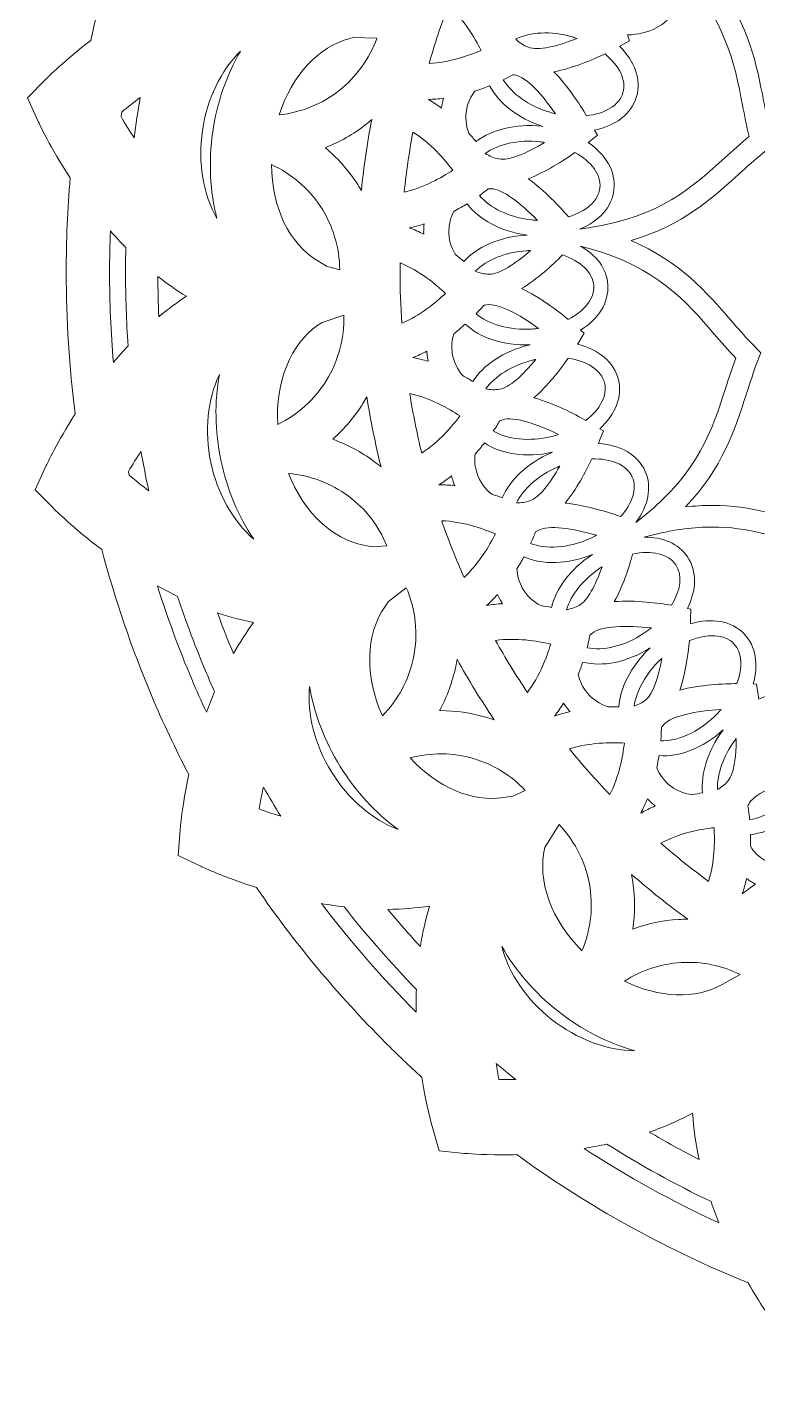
# Model space of a CAD drawing. Header units: millimetres. Extents: x 37 to 1687, y -819 to -120.
# Drawn here: x 1372.9 to 1474.4, y -434 to -243.1 of the extents above; entities that cross this region are included whole.
import ezdxf

# ---------------------------------------------------------------- set-up
doc = ezdxf.new("R2010")
doc.units = ezdxf.units.MM
doc.header["$MEASUREMENT"] = 0
doc.layers.add('Layer 6', color=7, linetype='Continuous')

msp = doc.modelspace()

# ---------------------------------------------------------------- linework, layer by layer
at = {"layer": 'Layer 6', "lineweight": 0}
for points, knots in [([(1685.17, -298.09), (1685, -297.73), (1683.5, -294.48), (1680.72, -290.25), (1681.09, -285.9), (1681.28, -281.49), (1681.28, -277.12), (1681.28, -270.53), (1680.85, -263.89), (1680.01, -257.4), (1682.54, -253.46), (1683.93, -250.46), (1684.09, -250.12), (1684.09, -250.12), (1685.58, -246.85), (1685.58, -246.85), (1685.58, -246.85), (1683.05, -244.28), (1683.05, -244.28), (1682.78, -244), (1680.28, -241.51), (1676.32, -238.54), (1674.5, -231.62), (1672.16, -224.76), (1669.37, -218.15), (1667.84, -214.53), (1666.11, -210.86), (1664.23, -207.25), (1665.15, -202.97), (1665.4, -199.91), (1665.43, -199.56), (1665.43, -199.56), (1665.7, -195.99), (1665.7, -195.99), (1665.7, -195.99), (1662.46, -194.44), (1662.46, -194.44), (1662.33, -194.38), (1659.34, -192.97), (1654.81, -191.54), (1649.55, -183.86), (1643.52, -176.62), (1636.9, -170), (1635.27, -168.36), (1633.55, -166.72), (1631.8, -165.13), (1631.19, -161.11), (1630.44, -158.47), (1630.4, -158.36), (1630.4, -158.36), (1629.43, -154.93), (1629.43, -154.93), (1629.43, -154.93), (1625.86, -154.58), (1625.86, -154.58), (1625.5, -154.54), (1623.55, -154.37), (1620.65, -154.37), (1619.99, -154.37), (1619.31, -154.38), (1618.62, -154.4), (1609.35, -147.67), (1599.3, -142), (1588.75, -137.53), (1588.03, -137.23), (1587.28, -136.92), (1586.45, -136.58), (1584.69, -133.5), (1583.29, -131.57), (1583.23, -131.48), (1583.23, -131.48), (1581.14, -128.61), (1581.14, -128.61), (1581.14, -128.61), (1577.69, -129.48), (1577.69, -129.48), (1577.59, -129.51), (1575.14, -130.13), (1571.59, -131.47), (1559.48, -127.99), (1546.89, -126.05), (1534.17, -125.69), (1531.64, -123.56), (1529.82, -122.32), (1529.62, -122.19), (1529.62, -122.19), (1526.67, -120.2), (1526.67, -120.2), (1526.67, -120.2), (1523.73, -122.19), (1523.73, -122.19), (1523.51, -122.34), (1521.51, -123.7), (1518.79, -126.02), (1506.14, -126.92), (1493.66, -129.4), (1481.71, -133.41), (1478.5, -132.22), (1476.28, -131.64), (1476.03, -131.58), (1476.03, -131.58), (1472.58, -130.71), (1472.58, -130.71), (1472.58, -130.71), (1470.49, -133.58), (1470.49, -133.58), (1470.32, -133.82), (1468.83, -135.9), (1466.98, -139.21), (1455.85, -144.28), (1445.34, -150.71), (1435.74, -158.33), (1435.13, -158.32), (1434.63, -158.31), (1434.15, -158.31), (1431.06, -158.31), (1429.01, -158.51), (1428.93, -158.52), (1428.93, -158.52), (1425.37, -158.87), (1425.37, -158.87), (1425.37, -158.87), (1424.39, -162.3), (1424.39, -162.3), (1424.36, -162.42), (1423.52, -165.4), (1422.89, -169.76), (1422.81, -169.84), (1422.73, -169.92), (1422.65, -170), (1414.48, -178.17), (1407.25, -187.25), (1401.17, -196.99), (1396.88, -198.38), (1394.11, -199.7), (1393.99, -199.75), (1393.99, -199.75), (1390.75, -201.3), (1390.75, -201.3), (1390.75, -201.3), (1391.02, -204.87), (1391.02, -204.87), (1391.03, -205.02), (1391.3, -208.47), (1392.37, -213.24), (1391.55, -215.01), (1390.83, -216.62), (1390.18, -218.15), (1386.53, -226.79), (1383.67, -235.8), (1381.7, -244.92), (1378, -247.74), (1375.68, -250.06), (1375.42, -250.32), (1375.42, -250.32), (1372.89, -252.88), (1372.89, -252.88), (1372.89, -252.88), (1374.39, -256.16), (1374.39, -256.16), (1374.55, -256.52), (1376.07, -259.79), (1378.83, -264.01), (1378.46, -268.35), (1378.28, -272.76), (1378.28, -277.12), (1378.28, -283.72), (1378.7, -290.36), (1379.54, -296.85), (1377.01, -300.79), (1375.62, -303.79), (1375.46, -304.13), (1375.46, -304.13), (1373.97, -307.4), (1373.97, -307.4), (1373.97, -307.4), (1376.5, -309.97), (1376.5, -309.97), (1376.77, -310.24), (1379.25, -312.73), (1383.23, -315.71), (1385.05, -322.63), (1387.39, -329.49), (1390.18, -336.1), (1391.71, -339.72), (1393.44, -343.39), (1395.32, -347), (1394.37, -351.43), (1394.13, -354.55), (1394.12, -354.69), (1394.12, -354.69), (1393.85, -358.26), (1393.85, -358.26), (1393.85, -358.26), (1397.09, -359.8), (1397.09, -359.8), (1397.22, -359.86), (1400.19, -361.27), (1404.74, -362.71), (1410, -370.39), (1416.03, -377.63), (1422.65, -384.25), (1424.28, -385.89), (1426, -387.52), (1427.75, -389.12), (1428.35, -393.02), (1429.07, -395.6), (1429.15, -395.89), (1429.15, -395.89), (1430.12, -399.32), (1430.12, -399.32), (1430.12, -399.32), (1433.68, -399.67), (1433.68, -399.67), (1433.89, -399.69), (1435.87, -399.88), (1438.9, -399.88), (1439.56, -399.88), (1440.24, -399.87), (1440.93, -399.85), (1450.2, -406.58), (1460.25, -412.25), (1470.8, -416.72), (1471.5, -417.01), (1472.26, -417.32), (1473.1, -417.67), (1474.81, -420.67), (1476.17, -422.55), (1476.32, -422.77), (1476.32, -422.77), (1478.41, -425.64), (1478.41, -425.64), (1478.41, -425.64), (1481.86, -424.77), (1481.86, -424.77), (1481.96, -424.74), (1484.42, -424.12), (1487.96, -422.78), (1500.07, -426.26), (1512.65, -428.2), (1525.38, -428.56), (1527.9, -430.68), (1529.73, -431.92), (1529.94, -432.06), (1529.94, -432.06), (1532.88, -434.05), (1532.88, -434.05), (1532.88, -434.05), (1535.82, -432.06), (1535.82, -432.06), (1536.04, -431.91), (1538.04, -430.56), (1540.76, -428.23), (1553.42, -427.33), (1565.89, -424.85), (1577.84, -420.84), (1581.13, -422.06), (1583.42, -422.65), (1583.52, -422.67), (1583.52, -422.67), (1586.97, -423.54), (1586.97, -423.54), (1586.97, -423.54), (1589.06, -420.67), (1589.06, -420.67), (1589.13, -420.58), (1590.68, -418.43), (1592.58, -415.04), (1603.71, -409.96), (1614.21, -403.53), (1623.81, -395.92), (1624.4, -395.93), (1624.91, -395.94), (1625.4, -395.94), (1628.49, -395.94), (1630.54, -395.74), (1630.62, -395.73), (1630.62, -395.73), (1634.18, -395.38), (1634.18, -395.38), (1634.18, -395.38), (1635.15, -391.95), (1635.15, -391.95), (1635.16, -391.92), (1636.01, -388.94), (1636.66, -384.49), (1636.74, -384.41), (1636.82, -384.33), (1636.9, -384.25), (1645.07, -376.08), (1652.3, -367), (1658.38, -357.25), (1662.52, -355.92), (1665.25, -354.64), (1665.56, -354.49), (1665.56, -354.49), (1668.8, -352.95), (1668.8, -352.95), (1668.8, -352.95), (1668.53, -349.38), (1668.53, -349.38), (1668.52, -349.23), (1668.25, -345.77), (1667.18, -341.01), (1668, -339.24), (1668.72, -337.63), (1669.37, -336.1), (1673.02, -327.46), (1675.88, -318.45), (1677.85, -309.33), (1681.56, -306.5), (1683.87, -304.19), (1684.13, -303.93), (1684.13, -303.93), (1686.66, -301.36), (1686.66, -301.36), (1686.66, -301.36), (1685.17, -298.09), (1685.17, -298.09)], [0, 0, 0, 0, 1, 1, 1, 2, 2, 2, 3, 3, 3, 4, 4, 4, 5, 5, 5, 6, 6, 6, 7, 7, 7, 8, 8, 8, 9, 9, 9, 10, 10, 10, 11, 11, 11, 12, 12, 12, 13, 13, 13, 14, 14, 14, 15, 15, 15, 16, 16, 16, 17, 17, 17, 18, 18, 18, 19, 19, 19, 20, 20, 20, 21, 21, 21, 22, 22, 22, 23, 23, 23, 24, 24, 24, 25, 25, 25, 26, 26, 26, 27, 27, 27, 28, 28, 28, 29, 29, 29, 30, 30, 30, 31, 31, 31, 32, 32, 32, 33, 33, 33, 34, 34, 34, 35, 35, 35, 36, 36, 36, 37, 37, 37, 38, 38, 38, 39, 39, 39, 40, 40, 40, 41, 41, 41, 42, 42, 42, 43, 43, 43, 44, 44, 44, 45, 45, 45, 46, 46, 46, 47, 47, 47, 48, 48, 48, 49, 49, 49, 50, 50, 50, 51, 51, 51, 52, 52, 52, 53, 53, 53, 54, 54, 54, 55, 55, 55, 56, 56, 56, 57, 57, 57, 58, 58, 58, 59, 59, 59, 60, 60, 60, 61, 61, 61, 62, 62, 62, 63, 63, 63, 64, 64, 64, 65, 65, 65, 66, 66, 66, 67, 67, 67, 68, 68, 68, 69, 69, 69, 70, 70, 70, 71, 71, 71, 72, 72, 72, 73, 73, 73, 74, 74, 74, 75, 75, 75, 76, 76, 76, 77, 77, 77, 78, 78, 78, 79, 79, 79, 80, 80, 80, 81, 81, 81, 82, 82, 82, 83, 83, 83, 84, 84, 84, 85, 85, 85, 86, 86, 86, 87, 87, 87, 88, 88, 88, 89, 89, 89, 90, 90, 90, 91, 91, 91, 92, 92, 92, 93, 93, 93, 94, 94, 94, 95, 95, 95, 96, 96, 96, 97, 97, 97, 98, 98, 98, 99, 99, 99, 100, 100, 100, 101, 101, 101, 102, 102, 102, 103, 103, 103, 104, 104, 104, 105, 105, 105, 106, 106, 106, 106]), ([(1586.74, -260.04), (1586.31, -261.38), (1585.87, -262.76), (1585.35, -264.12), (1585.35, -264.12), (1584.68, -265.89), (1584.68, -265.89), (1584.68, -265.89), (1586, -267.26), (1586, -267.26), (1587.01, -268.31), (1587.96, -269.41), (1588.88, -270.48), (1592.19, -274.3), (1595.85, -278.53), (1602.71, -281.52), (1595.54, -283.66), (1591.39, -287.42), (1587.65, -290.81), (1586.61, -291.76), (1585.53, -292.73), (1584.41, -293.65), (1584.41, -293.65), (1582.94, -294.85), (1582.94, -294.85), (1582.94, -294.85), (1583.4, -296.69), (1583.4, -296.69), (1583.75, -298.11), (1584.02, -299.54), (1584.29, -300.92), (1585.24, -305.88), (1586.29, -311.38), (1590.74, -317.4), (1588.26, -316.81), (1585.83, -316.52), (1583.39, -316.52), (1579.52, -316.52), (1576.23, -317.23), (1573.05, -317.92), (1571.68, -318.21), (1570.27, -318.52), (1568.83, -318.76), (1568.83, -318.76), (1566.96, -319.06), (1566.96, -319.06), (1566.96, -319.06), (1566.43, -320.88), (1566.43, -320.88), (1566.02, -322.28), (1565.54, -323.66), (1565.08, -324.99), (1563.43, -329.76), (1561.59, -335.05), (1562.44, -342.49), (1557, -337.35), (1551.66, -335.63), (1546.86, -334.09), (1545.52, -333.66), (1544.14, -333.22), (1542.78, -332.7), (1542.78, -332.7), (1541.01, -332.03), (1541.01, -332.03), (1541.01, -332.03), (1539.64, -333.35), (1539.64, -333.35), (1538.59, -334.36), (1537.49, -335.31), (1536.42, -336.23), (1532.6, -339.53), (1528.37, -343.2), (1525.38, -350.06), (1523.24, -342.89), (1519.48, -338.74), (1516.08, -335), (1515.14, -333.96), (1514.17, -332.88), (1513.25, -331.76), (1513.25, -331.76), (1512.05, -330.29), (1512.05, -330.29), (1512.05, -330.29), (1510.21, -330.75), (1510.21, -330.75), (1508.79, -331.09), (1507.36, -331.37), (1505.98, -331.63), (1501.02, -332.59), (1495.52, -333.64), (1489.5, -338.09), (1491.23, -330.81), (1490.05, -325.33), (1488.98, -320.4), (1488.68, -319.03), (1488.38, -317.61), (1488.14, -316.18), (1488.14, -316.18), (1487.84, -314.31), (1487.84, -314.31), (1487.84, -314.31), (1486.02, -313.78), (1486.02, -313.78), (1484.61, -313.37), (1483.24, -312.89), (1481.91, -312.43), (1478.04, -311.09), (1473.66, -309.57), (1468.09, -309.57), (1466.88, -309.57), (1465.66, -309.64), (1464.41, -309.78), (1469.55, -304.34), (1471.26, -299.01), (1472.81, -294.21), (1473.24, -292.87), (1473.68, -291.49), (1474.19, -290.13), (1474.19, -290.13), (1474.86, -288.36), (1474.86, -288.36), (1474.86, -288.36), (1473.55, -286.99), (1473.55, -286.99), (1472.54, -285.94), (1471.59, -284.83), (1470.67, -283.77), (1467.36, -279.95), (1463.7, -275.72), (1456.84, -272.73), (1464.01, -270.59), (1468.16, -266.82), (1471.9, -263.43), (1472.94, -262.49), (1474.01, -261.52), (1475.14, -260.6), (1475.14, -260.6), (1476.61, -259.4), (1476.61, -259.4), (1476.61, -259.4), (1476.15, -257.56), (1476.15, -257.56), (1475.8, -256.14), (1475.53, -254.71), (1475.26, -253.32), (1474.31, -248.37), (1473.26, -242.87), (1468.81, -236.85), (1471.29, -237.44), (1473.72, -237.73), (1476.16, -237.73), (1480.03, -237.73), (1483.32, -237.02), (1486.5, -236.33), (1487.87, -236.03), (1489.29, -235.73), (1490.72, -235.49), (1490.72, -235.49), (1492.59, -235.19), (1492.59, -235.19), (1492.59, -235.19), (1493.12, -233.37), (1493.12, -233.37), (1493.53, -231.96), (1494.01, -230.59), (1494.47, -229.26), (1496.12, -224.49), (1497.96, -219.2), (1497.11, -211.76), (1502.55, -216.9), (1507.89, -218.61), (1512.69, -220.16), (1514.03, -220.59), (1515.41, -221.03), (1516.77, -221.54), (1516.77, -221.54), (1518.54, -222.21), (1518.54, -222.21), (1518.54, -222.21), (1519.91, -220.9), (1519.91, -220.9), (1520.96, -219.89), (1522.06, -218.94), (1523.13, -218.02), (1526.95, -214.71), (1531.18, -211.05), (1534.17, -204.19), (1536.31, -211.36), (1540.07, -215.51), (1543.47, -219.25), (1544.41, -220.29), (1545.38, -221.36), (1546.3, -222.49), (1546.3, -222.49), (1547.5, -223.95), (1547.5, -223.95), (1547.5, -223.95), (1549.34, -223.5), (1549.34, -223.5), (1550.76, -223.15), (1552.19, -222.88), (1553.57, -222.61), (1558.53, -221.66), (1564.03, -220.6), (1570.05, -216.16), (1568.32, -223.44), (1569.5, -228.91), (1570.57, -233.85), (1570.87, -235.22), (1571.17, -236.64), (1571.41, -238.07), (1571.41, -238.07), (1571.71, -239.94), (1571.71, -239.94), (1571.71, -239.94), (1573.53, -240.47), (1573.53, -240.47), (1574.93, -240.88), (1576.31, -241.35), (1577.64, -241.82), (1581.51, -243.16), (1585.89, -244.68), (1591.46, -244.68), (1592.67, -244.68), (1593.89, -244.61), (1595.14, -244.47), (1590, -249.9), (1588.29, -255.24), (1586.74, -260.04)], [0, 0, 0, 0, 1, 1, 1, 2, 2, 2, 3, 3, 3, 4, 4, 4, 5, 5, 5, 6, 6, 6, 7, 7, 7, 8, 8, 8, 9, 9, 9, 10, 10, 10, 11, 11, 11, 12, 12, 12, 13, 13, 13, 14, 14, 14, 15, 15, 15, 16, 16, 16, 17, 17, 17, 18, 18, 18, 19, 19, 19, 20, 20, 20, 21, 21, 21, 22, 22, 22, 23, 23, 23, 24, 24, 24, 25, 25, 25, 26, 26, 26, 27, 27, 27, 28, 28, 28, 29, 29, 29, 30, 30, 30, 31, 31, 31, 32, 32, 32, 33, 33, 33, 34, 34, 34, 35, 35, 35, 36, 36, 36, 37, 37, 37, 38, 38, 38, 39, 39, 39, 40, 40, 40, 41, 41, 41, 42, 42, 42, 43, 43, 43, 44, 44, 44, 45, 45, 45, 46, 46, 46, 47, 47, 47, 48, 48, 48, 49, 49, 49, 50, 50, 50, 51, 51, 51, 52, 52, 52, 53, 53, 53, 54, 54, 54, 55, 55, 55, 56, 56, 56, 57, 57, 57, 58, 58, 58, 59, 59, 59, 60, 60, 60, 61, 61, 61, 62, 62, 62, 63, 63, 63, 64, 64, 64, 65, 65, 65, 66, 66, 66, 67, 67, 67, 68, 68, 68, 69, 69, 69, 70, 70, 70, 71, 71, 71, 72, 72, 72, 73, 73, 73, 74, 74, 74, 75, 75, 75, 76, 76, 76, 76]), ([(1449.7, -271.15), (1452.36, -270.04), (1454.18, -268.08), (1454.45, -265.63), (1454.72, -263.13), (1453.32, -260.77), (1450.87, -259.11), (1450.94, -259.06), (1450.98, -259.02), (1451.02, -258.99), (1451.02, -258.99), (1452.14, -258.08), (1452.14, -258.08), (1452.14, -258.08), (1451.76, -257.37), (1451.76, -257.37), (1454.67, -256.78), (1456.88, -255.14), (1457.59, -252.72), (1458.29, -250.33), (1457.33, -247.78), (1455.25, -245.73), (1455.28, -245.71), (1455.32, -245.69), (1455.35, -245.67), (1455.35, -245.67), (1456.62, -244.97), (1456.62, -244.97), (1456.62, -244.97), (1456.34, -244.13), (1456.34, -244.13), (1459.32, -244.06), (1461.8, -242.83), (1462.92, -240.56), (1463.92, -238.53), (1463.61, -236.16), (1462.29, -233.96), (1462.29, -233.96), (1463.2, -234.9), (1463.2, -234.9), (1470.01, -241.88), (1471.18, -247.98), (1472.32, -253.89), (1472.6, -255.34), (1472.88, -256.8), (1473.24, -258.27), (1472.07, -259.23), (1470.97, -260.22), (1469.88, -261.21), (1465.43, -265.25), (1460.82, -269.43), (1451.19, -270.92), (1451.19, -270.92), (1449.7, -271.15), (1449.7, -271.15)], [0, 0, 0, 0, 1, 1, 1, 2, 2, 2, 3, 3, 3, 4, 4, 4, 5, 5, 5, 6, 6, 6, 7, 7, 7, 8, 8, 8, 9, 9, 9, 10, 10, 10, 11, 11, 11, 12, 12, 12, 13, 13, 13, 14, 14, 14, 15, 15, 15, 16, 16, 16, 17, 17, 17, 18, 18, 18, 18]), ([(1428.74, -248.11), (1429.52, -245.39), (1430.41, -242.69), (1431.4, -240.04), (1433.58, -241.99), (1435.1, -244.54), (1435.96, -246.28), (1434.25, -247.02), (1431.56, -247.97), (1428.74, -248.11)], [0, 0, 0, 0, 1, 1, 1, 2, 2, 2, 3, 3, 3, 3]), ([(1442.55, -245.85), (1442.55, -245.85), (1442.55, -245.85), (1442.55, -245.85), (1441.89, -245.59), (1441.3, -245.22), (1440.78, -244.73), (1440.77, -244.73), (1440.77, -244.71), (1440.76, -244.71), (1442.74, -243.73), (1445.68, -243.55), (1448.63, -244.41), (1448.86, -244.48), (1449.09, -244.56), (1449.32, -244.64), (1446.54, -245.73), (1443.87, -246.37), (1442.55, -245.85)], [0, 0, 0, 0, 1, 1, 1, 2, 2, 2, 3, 3, 3, 4, 4, 4, 5, 5, 5, 6, 6, 6, 6]), ([(1417.73, -244.62), (1417.73, -244.62), (1418.2, -244.5), (1418.2, -244.5), (1418.2, -244.5), (1421.47, -244.6), (1421.47, -244.6), (1420.44, -247.45), (1418.61, -250), (1416.24, -251.87), (1413.84, -253.75), (1410.92, -254.93), (1407.9, -255.25), (1409.66, -249.77), (1413.36, -245.74), (1417.73, -244.62)], [0, 0, 0, 0, 1, 1, 1, 2, 2, 2, 3, 3, 3, 4, 4, 4, 5, 5, 5, 5]), ([(1397.22, -257.45), (1397.85, -253.07), (1399.78, -249.09), (1402.52, -246.39), (1400.57, -249.71), (1399.24, -253.55), (1398.65, -257.66), (1398.06, -261.78), (1398.26, -265.87), (1399.24, -269.68), (1397.33, -266.3), (1396.58, -261.9), (1397.22, -257.45)], [0, 0, 0, 0, 1, 1, 1, 2, 2, 2, 3, 3, 3, 4, 4, 4, 4]), ([(1446.09, -249.26), (1448.67, -248.77), (1451.36, -247.65), (1453.2, -246.77), (1455.17, -248.39), (1456.21, -250.41), (1455.7, -252.17), (1455.18, -253.94), (1453.2, -255.09), (1450.64, -255.38), (1449.68, -253.77), (1448.04, -251.25), (1446.09, -249.26)], [0, 0, 0, 0, 1, 1, 1, 2, 2, 2, 3, 3, 3, 4, 4, 4, 4]), ([(1440.78, -249.74), (1442.3, -250.04), (1444.42, -252.37), (1446.3, -255.09), (1446.05, -255.03), (1445.81, -254.97), (1445.56, -254.9), (1442.58, -254.03), (1440.18, -252.26), (1439.06, -250.36), (1439.72, -250.04), (1440.18, -249.79), (1440.38, -249.68), (1440.52, -249.69), (1440.65, -249.71), (1440.78, -249.74)], [0, 0, 0, 0, 1, 1, 1, 2, 2, 2, 3, 3, 3, 4, 4, 4, 5, 5, 5, 5]), ([(1444.57, -256.86), (1444.52, -256.86), (1444.47, -256.85), (1444.42, -256.84), (1440.74, -256.44), (1437.42, -257.3), (1435.25, -258.98), (1434.93, -258.57), (1434.6, -258.18), (1434.25, -257.79), (1433.84, -256.73), (1433.75, -255.57), (1433.97, -254.43), (1434.16, -253.53), (1434.54, -252.67), (1435.1, -251.94), (1435.84, -251.71), (1436.53, -251.45), (1437.15, -251.2), (1438.4, -253.62), (1441.07, -255.75), (1444.57, -256.86)], [0, 0, 0, 0, 1, 1, 1, 2, 2, 2, 3, 3, 3, 4, 4, 4, 5, 5, 5, 6, 6, 6, 7, 7, 7, 7]), ([(1385.99, -254.88), (1386.83, -254.18), (1387.69, -253.5), (1388.57, -252.84), (1388.25, -254.71), (1387.97, -256.58), (1387.73, -258.46), (1387.09, -257.49), (1386.48, -256.5), (1385.9, -255.5), (1385.93, -255.3), (1385.96, -255.09), (1385.99, -254.88)], [0, 0, 0, 0, 1, 1, 1, 2, 2, 2, 3, 3, 3, 4, 4, 4, 4]), ([(1430.74, -252.94), (1430.66, -253.2), (1430.6, -253.47), (1430.54, -253.74), (1430.5, -253.93), (1430.47, -254.12), (1430.45, -254.3), (1429.85, -253.87), (1429.25, -253.47), (1428.65, -253.11), (1429.33, -253.09), (1430.03, -253.03), (1430.74, -252.94)], [0, 0, 0, 0, 1, 1, 1, 2, 2, 2, 3, 3, 3, 4, 4, 4, 4]), ([(1414.29, -259.82), (1416.31, -259.03), (1418.21, -257.95), (1419.95, -256.58), (1420.22, -256.37), (1420.49, -256.14), (1420.76, -255.91), (1420.14, -259.16), (1419.65, -262.47), (1419.32, -265.78), (1419.1, -265.41), (1418.88, -265.04), (1418.64, -264.68), (1417.42, -262.84), (1415.96, -261.21), (1414.29, -259.82)], [0, 0, 0, 0, 1, 1, 1, 2, 2, 2, 3, 3, 3, 4, 4, 4, 5, 5, 5, 5]), ([(1432.02, -262.96), (1430.47, -263.98), (1428.01, -265.37), (1425.28, -266.01), (1425.57, -263.21), (1425.98, -260.4), (1426.49, -257.65), (1428.95, -259.19), (1430.87, -261.42), (1432.02, -262.96)], [0, 0, 0, 0, 1, 1, 1, 2, 2, 2, 3, 3, 3, 3]), ([(1438.44, -261.39), (1437.76, -261.25), (1437.12, -260.99), (1436.54, -260.62), (1438.31, -259.34), (1441.15, -258.67), (1444.18, -259), (1444.39, -259.02), (1444.59, -259.05), (1444.79, -259.08), (1442.28, -260.61), (1439.81, -261.67), (1438.44, -261.39)], [0, 0, 0, 0, 1, 1, 1, 2, 2, 2, 3, 3, 3, 4, 4, 4, 4]), ([(1442.52, -264.13), (1444.93, -263.21), (1447.37, -261.66), (1449.02, -260.49), (1451.29, -261.74), (1452.69, -263.57), (1452.49, -265.41), (1452.29, -267.23), (1450.56, -268.7), (1448.12, -269.43), (1446.91, -268.02), (1444.82, -265.78), (1442.52, -264.13)], [0, 0, 0, 0, 1, 1, 1, 2, 2, 2, 3, 3, 3, 4, 4, 4, 4]), ([(1413.63, -267.99), (1415.35, -270.59), (1416.29, -273.68), (1416.31, -276.8), (1416.31, -276.8), (1414.49, -276.29), (1414.49, -276.29), (1414.49, -276.29), (1413.26, -275.56), (1413.26, -275.56), (1409.27, -273.18), (1406.86, -268.11), (1406.84, -262.17), (1409.58, -263.43), (1411.97, -265.47), (1413.63, -267.99)], [0, 0, 0, 0, 1, 1, 1, 2, 2, 2, 3, 3, 3, 4, 4, 4, 5, 5, 5, 5]), ([(1436.97, -265.53), (1437.11, -265.52), (1437.24, -265.52), (1437.37, -265.53), (1438.94, -265.56), (1441.48, -267.53), (1443.82, -269.93), (1443.55, -269.91), (1443.27, -269.89), (1442.98, -269.86), (1439.86, -269.52), (1437.17, -268.17), (1435.75, -266.47), (1436.37, -266.02), (1436.8, -265.67), (1436.97, -265.53)], [0, 0, 0, 0, 1, 1, 1, 2, 2, 2, 3, 3, 3, 4, 4, 4, 5, 5, 5, 5]), ([(1434.02, -267.62), (1435.65, -269.81), (1438.68, -271.47), (1442.36, -271.97), (1442.3, -271.97), (1442.25, -271.97), (1442.19, -271.97), (1438.52, -272.21), (1435.41, -273.62), (1433.57, -275.63), (1433.18, -275.29), (1432.78, -274.96), (1432.37, -274.64), (1431.76, -273.65), (1431.46, -272.5), (1431.49, -271.33), (1431.51, -270.41), (1431.74, -269.5), (1432.16, -268.69), (1432.83, -268.33), (1433.46, -267.97), (1434.02, -267.62)], [0, 0, 0, 0, 1, 1, 1, 2, 2, 2, 3, 3, 3, 4, 4, 4, 5, 5, 5, 6, 6, 6, 7, 7, 7, 7]), ([(1427.99, -271.83), (1427.33, -271.5), (1426.66, -271.21), (1425.99, -270.97), (1426.67, -270.83), (1427.35, -270.64), (1428.04, -270.42), (1428.01, -270.7), (1427.99, -270.97), (1427.99, -271.25), (1427.98, -271.44), (1427.98, -271.64), (1427.99, -271.83)], [0, 0, 0, 0, 1, 1, 1, 2, 2, 2, 3, 3, 3, 4, 4, 4, 4]), ([(1384.84, -289.67), (1384.48, -285.51), (1384.31, -281.3), (1384.31, -277.12), (1384.31, -275.23), (1384.34, -273.3), (1384.42, -271.38), (1385.12, -272.19), (1385.84, -272.96), (1386.57, -273.7), (1386.54, -274.85), (1386.53, -276), (1386.53, -277.12), (1386.53, -280.53), (1386.65, -283.98), (1386.88, -287.37), (1386.19, -288.11), (1385.51, -288.88), (1384.84, -289.67)], [0, 0, 0, 0, 1, 1, 1, 2, 2, 2, 3, 3, 3, 4, 4, 4, 5, 5, 5, 6, 6, 6, 6]), ([(1435.15, -277), (1436.69, -275.46), (1439.33, -274.33), (1442.33, -274.14), (1442.51, -274.13), (1442.68, -274.12), (1442.85, -274.11), (1440.7, -275.99), (1438.52, -277.41), (1437.14, -277.41), (1437.12, -277.41), (1437.11, -277.41), (1437.09, -277.41), (1436.42, -277.39), (1435.77, -277.25), (1435.15, -277)], [0, 0, 0, 0, 1, 1, 1, 2, 2, 2, 3, 3, 3, 4, 4, 4, 5, 5, 5, 5]), ([(1441.59, -279.4), (1443.78, -278.09), (1445.87, -276.19), (1447.3, -274.74), (1449.78, -275.58), (1451.51, -277.15), (1451.63, -279.01), (1451.75, -280.82), (1450.32, -282.55), (1448.09, -283.7), (1446.66, -282.52), (1444.18, -280.64), (1441.59, -279.4)], [0, 0, 0, 0, 1, 1, 1, 2, 2, 2, 3, 3, 3, 4, 4, 4, 4]), ([(1457.5, -311.94), (1457.5, -311.94), (1457.48, -311.93), (1457.48, -311.93), (1459.2, -309.66), (1459.78, -307.07), (1458.79, -304.83), (1457.76, -302.49), (1455.3, -301.14), (1452.29, -300.96), (1452.37, -300.77), (1452.42, -300.63), (1452.45, -300.56), (1452.45, -300.56), (1452.97, -299.21), (1452.97, -299.21), (1452.97, -299.21), (1452.48, -298.9), (1452.48, -298.9), (1454.6, -296.95), (1455.65, -294.48), (1455.06, -292.08), (1454.46, -289.61), (1452.28, -287.86), (1449.37, -287.15), (1449.44, -287.04), (1449.5, -286.93), (1449.55, -286.86), (1449.55, -286.86), (1450.29, -285.62), (1450.29, -285.62), (1450.29, -285.62), (1449.81, -285.19), (1449.81, -285.19), (1452.28, -283.64), (1453.76, -281.36), (1453.6, -278.88), (1453.45, -276.63), (1451.99, -274.73), (1449.75, -273.49), (1449.75, -273.49), (1451.01, -273.84), (1451.01, -273.84), (1460.39, -276.48), (1464.46, -281.18), (1468.4, -285.73), (1469.36, -286.85), (1470.34, -287.97), (1471.39, -289.07), (1470.85, -290.48), (1470.4, -291.89), (1469.95, -293.29), (1468.11, -299.01), (1466.21, -304.94), (1458.61, -311.04), (1458.61, -311.04), (1457.5, -311.94), (1457.5, -311.94)], [0, 0, 0, 0, 1, 1, 1, 2, 2, 2, 3, 3, 3, 4, 4, 4, 5, 5, 5, 6, 6, 6, 7, 7, 7, 8, 8, 8, 9, 9, 9, 10, 10, 10, 11, 11, 11, 12, 12, 12, 13, 13, 13, 14, 14, 14, 15, 15, 15, 16, 16, 16, 17, 17, 17, 18, 18, 18, 19, 19, 19, 19]), ([(1431.03, -280.08), (1429.68, -281.35), (1427.51, -283.14), (1424.94, -284.24), (1424.78, -281.84), (1424.7, -279.45), (1424.7, -277.12), (1424.7, -276.71), (1424.7, -276.28), (1424.71, -275.83), (1427.38, -276.92), (1429.64, -278.77), (1431.03, -280.08)], [0, 0, 0, 0, 1, 1, 1, 2, 2, 2, 3, 3, 3, 4, 4, 4, 4]), ([(1395, -280.48), (1393.7, -281.33), (1392.42, -282.28), (1391.16, -283.33), (1391.08, -281.45), (1391.03, -279.57), (1391.03, -277.72), (1392.33, -278.75), (1393.66, -279.67), (1395, -280.48)], [0, 0, 0, 0, 1, 1, 1, 2, 2, 2, 3, 3, 3, 3]), ([(1436.36, -281.74), (1436.5, -281.71), (1436.63, -281.68), (1436.76, -281.66), (1438.33, -281.43), (1441.22, -282.96), (1443.97, -284.95), (1443.67, -284.99), (1443.36, -285.02), (1443.04, -285.04), (1439.88, -285.25), (1436.97, -284.37), (1435.28, -282.92), (1435.85, -282.34), (1436.22, -281.91), (1436.36, -281.74)], [0, 0, 0, 0, 1, 1, 1, 2, 2, 2, 3, 3, 3, 4, 4, 4, 5, 5, 5, 5]), ([(1414.44, -292.22), (1412.82, -294.84), (1410.45, -296.96), (1407.69, -298.3), (1407.35, -292.43), (1409.49, -287.09), (1413.27, -284.51), (1413.27, -284.51), (1413.85, -284.11), (1413.85, -284.11), (1413.85, -284.11), (1416.87, -283.12), (1416.87, -283.12), (1416.97, -286.31), (1416.13, -289.51), (1414.44, -292.22)], [0, 0, 0, 0, 1, 1, 1, 2, 2, 2, 3, 3, 3, 4, 4, 4, 5, 5, 5, 5]), ([(1432.17, -285.69), (1432.76, -285.23), (1433.3, -284.78), (1433.77, -284.35), (1435.76, -286.25), (1439.05, -287.38), (1442.78, -287.23), (1442.73, -287.24), (1442.68, -287.25), (1442.63, -287.26), (1439.08, -288.13), (1436.27, -290.04), (1434.8, -292.32), (1434.36, -292.05), (1433.91, -291.79), (1433.46, -291.55), (1432.66, -290.67), (1432.15, -289.58), (1431.97, -288.4), (1431.83, -287.49), (1431.9, -286.56), (1432.17, -285.69)], [0, 0, 0, 0, 1, 1, 1, 2, 2, 2, 3, 3, 3, 4, 4, 4, 5, 5, 5, 6, 6, 6, 7, 7, 7, 7]), ([(1428.62, -289.52), (1427.9, -289.31), (1427.19, -289.14), (1426.48, -289.01), (1427.13, -288.75), (1427.78, -288.45), (1428.42, -288.11), (1428.44, -288.39), (1428.47, -288.66), (1428.51, -288.93), (1428.54, -289.13), (1428.58, -289.33), (1428.62, -289.52)], [0, 0, 0, 0, 1, 1, 1, 2, 2, 2, 3, 3, 3, 4, 4, 4, 4]), ([(1443.14, -289.37), (1443.28, -289.33), (1443.42, -289.3), (1443.56, -289.27), (1441.77, -291.47), (1439.89, -293.21), (1438.54, -293.41), (1437.9, -293.51), (1437.26, -293.49), (1436.62, -293.36), (1437.88, -291.61), (1440.26, -290.07), (1443.14, -289.37)], [0, 0, 0, 0, 1, 1, 1, 2, 2, 2, 3, 3, 3, 4, 4, 4, 4]), ([(1450.53, -297.74), (1448.93, -296.83), (1446.12, -295.38), (1443.32, -294.6), (1445.22, -292.95), (1446.93, -290.76), (1448.09, -289.09), (1450.7, -289.47), (1452.7, -290.73), (1453.15, -292.55), (1453.57, -294.29), (1452.5, -296.22), (1450.53, -297.74)], [0, 0, 0, 0, 1, 1, 1, 2, 2, 2, 3, 3, 3, 4, 4, 4, 4]), ([(1398.38, -303.58), (1397.47, -299.21), (1397.93, -294.83), (1399.58, -291.36), (1398.88, -295.15), (1398.95, -299.2), (1399.8, -303.28), (1400.65, -307.34), (1402.2, -311.08), (1404.35, -314.27), (1401.46, -311.74), (1399.28, -307.89), (1398.38, -303.58)], [0, 0, 0, 0, 1, 1, 1, 2, 2, 2, 3, 3, 3, 4, 4, 4, 4]), ([(1426.05, -294.02), (1428.87, -294.63), (1431.42, -296.06), (1433.02, -297.11), (1431.92, -298.61), (1430.08, -300.75), (1427.72, -302.29), (1427.05, -299.56), (1426.49, -296.79), (1426.05, -294.02)], [0, 0, 0, 0, 1, 1, 1, 2, 2, 2, 3, 3, 3, 3]), ([(1419.54, -295.38), (1419.73, -295.08), (1419.91, -294.77), (1420.09, -294.46), (1420.6, -297.74), (1421.26, -301), (1422.06, -304.21), (1421.74, -303.94), (1421.42, -303.69), (1421.08, -303.44), (1419.31, -302.13), (1417.38, -301.1), (1415.34, -300.37), (1416.97, -298.93), (1418.38, -297.26), (1419.54, -295.38)], [0, 0, 0, 0, 1, 1, 1, 2, 2, 2, 3, 3, 3, 4, 4, 4, 5, 5, 5, 5]), ([(1438.57, -297.81), (1438.7, -297.76), (1438.83, -297.71), (1438.96, -297.66), (1440.48, -297.15), (1443.65, -298.19), (1446.74, -299.7), (1446.41, -299.8), (1446.08, -299.9), (1445.74, -299.98), (1442.63, -300.74), (1439.59, -300.37), (1437.67, -299.21), (1438.15, -298.51), (1438.46, -298), (1438.57, -297.81)], [0, 0, 0, 0, 1, 1, 1, 2, 2, 2, 3, 3, 3, 4, 4, 4, 5, 5, 5, 5]), ([(1437.46, -308), (1436.5, -307.27), (1435.8, -306.28), (1435.41, -305.13), (1435.12, -304.26), (1435.02, -303.32), (1435.14, -302.42), (1435.62, -301.89), (1436.05, -301.37), (1436.44, -300.88), (1438.73, -302.43), (1442.18, -302.98), (1445.85, -302.18), (1445.81, -302.2), (1445.76, -302.22), (1445.71, -302.24), (1442.39, -303.7), (1439.97, -306.04), (1438.9, -308.52), (1438.43, -308.34), (1437.94, -308.16), (1437.46, -308)], [0, 0, 0, 0, 1, 1, 1, 2, 2, 2, 3, 3, 3, 4, 4, 4, 5, 5, 5, 6, 6, 6, 7, 7, 7, 7]), ([(1387.04, -305.38), (1387, -305.2), (1386.97, -305.03), (1386.93, -304.85), (1387.49, -303.89), (1388.07, -302.95), (1388.67, -302.02), (1389, -303.86), (1389.36, -305.7), (1389.75, -307.52), (1388.82, -306.83), (1387.92, -306.11), (1387.04, -305.38)], [0, 0, 0, 0, 1, 1, 1, 2, 2, 2, 3, 3, 3, 4, 4, 4, 4]), ([(1455.37, -311.12), (1453.64, -310.51), (1450.59, -309.55), (1447.66, -309.26), (1449.22, -307.35), (1450.5, -304.92), (1451.36, -303.1), (1454.02, -303.01), (1456.23, -303.89), (1456.99, -305.62), (1457.7, -307.24), (1457, -309.31), (1455.37, -311.12)], [0, 0, 0, 0, 1, 1, 1, 2, 2, 2, 3, 3, 3, 4, 4, 4, 4]), ([(1417.51, -308.26), (1419.92, -310.05), (1421.76, -312.42), (1422.87, -315.17), (1422.87, -315.17), (1420.82, -315.33), (1420.82, -315.33), (1420.82, -315.33), (1419.65, -315.1), (1419.65, -315.1), (1415.23, -314.26), (1411.29, -310.47), (1409.19, -305.13), (1412.18, -305.38), (1415.1, -306.48), (1417.51, -308.26)], [0, 0, 0, 0, 1, 1, 1, 2, 2, 2, 3, 3, 3, 4, 4, 4, 5, 5, 5, 5]), ([(1431.87, -305.46), (1431.93, -305.73), (1432.01, -305.99), (1432.09, -306.25), (1432.16, -306.45), (1432.23, -306.64), (1432.31, -306.83), (1431.56, -306.74), (1430.82, -306.7), (1430.1, -306.7), (1430.7, -306.33), (1431.29, -305.91), (1431.87, -305.46)], [0, 0, 0, 0, 1, 1, 1, 2, 2, 2, 3, 3, 3, 4, 4, 4, 4]), ([(1446.58, -304.23), (1446.7, -304.18), (1446.81, -304.13), (1446.92, -304.09), (1445.55, -306.51), (1444.02, -308.5), (1442.76, -308.92), (1442.76, -308.92), (1442.76, -308.92), (1442.76, -308.92), (1442.15, -309.13), (1441.53, -309.22), (1440.89, -309.2), (1441.85, -307.29), (1443.91, -305.4), (1446.58, -304.23)], [0, 0, 0, 0, 1, 1, 1, 2, 2, 2, 3, 3, 3, 4, 4, 4, 5, 5, 5, 5]), ([(1437.95, -313.54), (1437.11, -315.21), (1435.66, -317.65), (1433.6, -319.58), (1432.46, -316.99), (1431.42, -314.35), (1430.49, -311.7), (1433.4, -311.8), (1436.18, -312.77), (1437.95, -313.54)], [0, 0, 0, 0, 1, 1, 1, 2, 2, 2, 3, 3, 3, 3]), ([(1452.02, -313.72), (1451.68, -313.9), (1451.34, -314.07), (1450.98, -314.23), (1448.04, -315.52), (1444.96, -315.68), (1442.86, -314.85), (1443.23, -314.05), (1443.45, -313.47), (1443.53, -313.26), (1443.66, -313.18), (1443.78, -313.1), (1443.9, -313.04), (1445.32, -312.26), (1448.68, -312.76), (1452.02, -313.72)], [0, 0, 0, 0, 1, 1, 1, 2, 2, 2, 3, 3, 3, 4, 4, 4, 5, 5, 5, 5]), ([(1464.66, -323.88), (1465.93, -321.37), (1466.03, -318.75), (1464.68, -316.73), (1463.43, -314.86), (1461.22, -313.94), (1458.66, -313.98), (1458.66, -313.98), (1459.92, -313.66), (1459.92, -313.66), (1462.98, -312.88), (1465.67, -312.57), (1468.09, -312.57), (1473.15, -312.57), (1477.08, -313.93), (1480.93, -315.27), (1482.32, -315.75), (1483.72, -316.24), (1485.18, -316.66), (1485.43, -318.15), (1485.74, -319.6), (1486.05, -321.03), (1487.32, -326.91), (1488.63, -332.99), (1485.1, -342.08), (1485.1, -342.08), (1484.69, -343.15), (1484.69, -343.15), (1484.69, -343.15), (1484.6, -343.16), (1484.6, -343.16), (1484.87, -340.44), (1484.07, -338.01), (1482.16, -336.61), (1480.09, -335.09), (1477.28, -335.16), (1474.58, -336.52), (1474.54, -336.22), (1474.5, -335.99), (1474.48, -335.84), (1474.48, -335.84), (1474.25, -334.41), (1474.25, -334.41), (1474.25, -334.41), (1473.8, -334.39), (1473.8, -334.39), (1474.57, -331.73), (1474.21, -329.17), (1472.55, -327.44), (1470.78, -325.58), (1467.99, -325.16), (1465.09, -326.03), (1465.1, -325.77), (1465.11, -325.57), (1465.11, -325.43), (1465.11, -325.43), (1465.13, -323.98), (1465.13, -323.98), (1465.13, -323.98), (1464.66, -323.88), (1464.66, -323.88)], [0, 0, 0, 0, 1, 1, 1, 2, 2, 2, 3, 3, 3, 4, 4, 4, 5, 5, 5, 6, 6, 6, 7, 7, 7, 8, 8, 8, 9, 9, 9, 10, 10, 10, 11, 11, 11, 12, 12, 12, 13, 13, 13, 14, 14, 14, 15, 15, 15, 16, 16, 16, 17, 17, 17, 18, 18, 18, 19, 19, 19, 20, 20, 20, 20]), ([(1441.94, -316.71), (1444.46, -317.86), (1447.98, -317.81), (1451.48, -316.37), (1451.44, -316.4), (1451.39, -316.43), (1451.35, -316.46), (1448.36, -318.45), (1446.39, -321.15), (1445.75, -323.76), (1445.26, -323.66), (1444.76, -323.57), (1444.26, -323.5), (1443.17, -322.94), (1442.29, -322.08), (1441.7, -321.01), (1441.26, -320.2), (1441.01, -319.29), (1440.96, -318.37), (1441.33, -317.79), (1441.65, -317.23), (1441.94, -316.71)], [0, 0, 0, 0, 1, 1, 1, 2, 2, 2, 3, 3, 3, 4, 4, 4, 5, 5, 5, 6, 6, 6, 7, 7, 7, 7]), ([(1454.49, -322.95), (1455.68, -320.82), (1456.51, -318.27), (1457.04, -316.33), (1459.65, -315.77), (1461.99, -316.25), (1463.04, -317.83), (1464.02, -319.28), (1463.71, -321.4), (1462.45, -323.45), (1460.65, -323.14), (1457.45, -322.72), (1454.49, -322.95)], [0, 0, 0, 0, 1, 1, 1, 2, 2, 2, 3, 3, 3, 4, 4, 4, 4]), ([(1447.84, -324.06), (1448.47, -322.04), (1450.16, -319.86), (1452.55, -318.26), (1452.64, -318.2), (1452.73, -318.15), (1452.81, -318.1), (1451.9, -320.67), (1450.75, -322.84), (1449.6, -323.47), (1449.05, -323.77), (1448.46, -323.96), (1447.84, -324.06)], [0, 0, 0, 0, 1, 1, 1, 2, 2, 2, 3, 3, 3, 4, 4, 4, 4]), ([(1397.78, -338.34), (1397.06, -336.79), (1396.37, -335.25), (1395.74, -333.75), (1393.94, -329.51), (1392.34, -325.15), (1390.96, -320.75), (1391.89, -321.27), (1392.83, -321.75), (1393.76, -322.21), (1394.96, -325.82), (1396.31, -329.41), (1397.78, -332.88), (1398.12, -333.68), (1398.49, -334.53), (1398.91, -335.47), (1398.51, -336.41), (1398.13, -337.37), (1397.78, -338.34)], [0, 0, 0, 0, 1, 1, 1, 2, 2, 2, 3, 3, 3, 4, 4, 4, 5, 5, 5, 6, 6, 6, 6]), ([(1425.57, -321.01), (1426.89, -324.07), (1427.25, -327.49), (1426.56, -330.76), (1425.93, -333.79), (1424.41, -336.62), (1422.25, -338.82), (1419.77, -333.32), (1419.89, -327.44), (1422.62, -323.62), (1422.62, -323.62), (1423.1, -322.95), (1423.1, -322.95), (1423.1, -322.95), (1425.57, -321.01), (1425.57, -321.01)], [0, 0, 0, 0, 1, 1, 1, 2, 2, 2, 3, 3, 3, 4, 4, 4, 5, 5, 5, 5]), ([(1436.74, -323.48), (1437.26, -323.01), (1437.77, -322.5), (1438.27, -321.95), (1438.38, -322.2), (1438.5, -322.45), (1438.63, -322.69), (1438.73, -322.87), (1438.84, -323.05), (1438.95, -323.23), (1438.19, -323.28), (1437.45, -323.36), (1436.74, -323.48)], [0, 0, 0, 0, 1, 1, 1, 2, 2, 2, 3, 3, 3, 4, 4, 4, 4]), ([(1401.53, -330.17), (1400.75, -328.3), (1400.01, -326.4), (1399.32, -324.51), (1401.02, -325.08), (1402.69, -325.53), (1404.33, -325.86), (1403.34, -327.19), (1402.41, -328.63), (1401.53, -330.17)], [0, 0, 0, 0, 1, 1, 1, 2, 2, 2, 3, 3, 3, 3]), ([(1451.1, -327.62), (1451.22, -327.51), (1451.33, -327.41), (1451.44, -327.32), (1452.72, -326.3), (1456.16, -326.21), (1459.65, -326.6), (1459.32, -326.86), (1458.98, -327.11), (1458.62, -327.35), (1455.93, -329.14), (1452.91, -329.82), (1450.71, -329.36), (1450.94, -328.47), (1451.06, -327.84), (1451.1, -327.62)], [0, 0, 0, 0, 1, 1, 1, 2, 2, 2, 3, 3, 3, 4, 4, 4, 5, 5, 5, 5]), ([(1445.65, -328.86), (1445.12, -330.65), (1444.11, -333.31), (1442.41, -335.56), (1440.83, -333.21), (1439.34, -330.79), (1437.97, -328.34), (1440.85, -327.94), (1443.77, -328.41), (1445.65, -328.86)], [0, 0, 0, 0, 1, 1, 1, 2, 2, 2, 3, 3, 3, 3]), ([(1471.55, -334.35), (1469.73, -334.36), (1466.48, -334.5), (1463.59, -335.24), (1464.38, -332.98), (1464.76, -330.36), (1464.94, -328.37), (1467.42, -327.36), (1469.81, -327.43), (1471.13, -328.8), (1472.32, -330.05), (1472.39, -332.15), (1471.55, -334.35)], [0, 0, 0, 0, 1, 1, 1, 2, 2, 2, 3, 3, 3, 4, 4, 4, 4]), ([(1455.13, -337.58), (1454.87, -337.57), (1454.6, -337.56), (1454.34, -337.56), (1454.11, -337.56), (1453.88, -337.56), (1453.65, -337.57), (1452.46, -337.21), (1451.43, -336.52), (1450.66, -335.55), (1450.08, -334.83), (1449.67, -333.97), (1449.47, -333.07), (1449.72, -332.47), (1449.93, -331.89), (1450.11, -331.35), (1452.8, -332.06), (1456.27, -331.41), (1459.48, -329.37), (1459.45, -329.41), (1459.41, -329.44), (1459.37, -329.48), (1456.8, -331.94), (1455.33, -334.91), (1455.13, -337.58)], [0, 0, 0, 0, 1, 1, 1, 2, 2, 2, 3, 3, 3, 4, 4, 4, 5, 5, 5, 6, 6, 6, 7, 7, 7, 8, 8, 8, 8]), ([(1437.77, -339.4), (1437.4, -339.27), (1437.02, -339.14), (1436.64, -339.03), (1434.57, -338.41), (1432.44, -338.1), (1430.31, -338.1), (1430.27, -338.1), (1430.23, -338.1), (1430.19, -338.1), (1431.23, -336.2), (1431.98, -334.15), (1432.44, -331.99), (1432.51, -331.65), (1432.57, -331.31), (1432.62, -330.97), (1434.22, -333.84), (1435.95, -336.65), (1437.8, -339.37), (1437.8, -339.37), (1437.76, -339.39), (1437.76, -339.39), (1437.76, -339.39), (1437.77, -339.4), (1437.77, -339.4)], [0, 0, 0, 0, 1, 1, 1, 2, 2, 2, 3, 3, 3, 4, 4, 4, 5, 5, 5, 6, 6, 6, 7, 7, 7, 8, 8, 8, 8]), ([(1458.86, -336.6), (1458.38, -336.99), (1457.84, -337.28), (1457.25, -337.49), (1457.55, -335.41), (1458.82, -333.01), (1460.87, -331.04), (1460.94, -330.98), (1461.01, -330.92), (1461.08, -330.86), (1460.62, -333.51), (1459.88, -335.79), (1458.86, -336.6)], [0, 0, 0, 0, 1, 1, 1, 2, 2, 2, 3, 3, 3, 4, 4, 4, 4]), ([(1412.11, -334.74), (1412.75, -338.54), (1414.2, -342.33), (1416.39, -345.87), (1418.58, -349.4), (1421.33, -352.39), (1424.45, -354.65), (1420.83, -353.27), (1417.51, -350.42), (1415.16, -346.63), (1412.82, -342.85), (1411.75, -338.57), (1412.11, -334.74)], [0, 0, 0, 0, 1, 1, 1, 2, 2, 2, 3, 3, 3, 4, 4, 4, 4]), ([(1447.44, -337.07), (1447.59, -337.3), (1447.75, -337.52), (1447.93, -337.74), (1448.06, -337.91), (1448.2, -338.07), (1448.34, -338.23), (1447.59, -338.4), (1446.87, -338.62), (1446.18, -338.86), (1446.62, -338.3), (1447.04, -337.7), (1447.44, -337.07)], [0, 0, 0, 0, 1, 1, 1, 2, 2, 2, 3, 3, 3, 4, 4, 4, 4]), ([(1468.42, -338.94), (1466.08, -341.18), (1463.21, -342.38), (1460.95, -342.3), (1461.03, -341.35), (1461.04, -340.69), (1461.05, -340.45), (1461.15, -340.31), (1461.24, -340.19), (1461.34, -340.08), (1462.43, -338.84), (1465.85, -338.16), (1469.37, -337.93), (1469.07, -338.28), (1468.76, -338.62), (1468.42, -338.94)], [0, 0, 0, 0, 1, 1, 1, 2, 2, 2, 3, 3, 3, 4, 4, 4, 5, 5, 5, 5]), ([(1469.53, -340.91), (1467.44, -343.75), (1466.51, -346.9), (1466.76, -349.54), (1466.28, -349.61), (1465.8, -349.7), (1465.33, -349.79), (1464.09, -349.65), (1462.94, -349.14), (1462, -348.32), (1461.3, -347.7), (1460.75, -346.92), (1460.4, -346.06), (1460.52, -345.46), (1460.62, -344.89), (1460.71, -344.36), (1463.49, -344.6), (1466.81, -343.35), (1469.63, -340.78), (1469.59, -340.83), (1469.56, -340.86), (1469.53, -340.91)], [0, 0, 0, 0, 1, 1, 1, 2, 2, 2, 3, 3, 3, 4, 4, 4, 5, 5, 5, 6, 6, 6, 7, 7, 7, 7]), ([(1448.25, -343.43), (1451.02, -342.54), (1453.97, -342.5), (1455.89, -342.61), (1455.68, -344.47), (1455.15, -347.26), (1453.87, -349.78), (1451.91, -347.74), (1450.03, -345.61), (1448.25, -343.43)], [0, 0, 0, 0, 1, 1, 1, 2, 2, 2, 3, 3, 3, 3]), ([(1471.28, -342.19), (1471.34, -342.11), (1471.39, -342.04), (1471.45, -341.97), (1471.45, -344.63), (1471.11, -346.96), (1470.26, -347.93), (1469.85, -348.39), (1469.38, -348.78), (1468.83, -349.08), (1468.79, -347), (1469.62, -344.45), (1471.28, -342.19)], [0, 0, 0, 0, 1, 1, 1, 2, 2, 2, 3, 3, 3, 4, 4, 4, 4]), ([(1426.1, -344.67), (1428.98, -343.9), (1432.07, -343.93), (1434.93, -344.78), (1437.7, -345.6), (1440.16, -347.12), (1442.12, -349.2), (1442.12, -349.2), (1440.37, -349.98), (1440.37, -349.98), (1440.37, -349.98), (1439.09, -350.19), (1439.09, -350.19), (1434.76, -350.89), (1429.87, -348.78), (1426.1, -344.67)], [0, 0, 0, 0, 1, 1, 1, 2, 2, 2, 3, 3, 3, 4, 4, 4, 5, 5, 5, 5]), ([(1473.31, -350.92), (1474.17, -349.51), (1477.45, -348.23), (1480.91, -347.4), (1480.66, -347.83), (1480.39, -348.25), (1480.09, -348.66), (1478.17, -351.27), (1475.55, -352.96), (1473.31, -353.26), (1473.22, -352.29), (1473.12, -351.62), (1473.07, -351.37), (1473.15, -351.2), (1473.23, -351.06), (1473.31, -350.92)], [0, 0, 0, 0, 1, 1, 1, 2, 2, 2, 3, 3, 3, 4, 4, 4, 5, 5, 5, 5]), ([(1405.09, -351.78), (1405.23, -350.96), (1405.43, -349.93), (1405.69, -348.75), (1406.49, -350.13), (1407.3, -351.49), (1408.11, -352.8), (1406.92, -352.43), (1405.89, -352.07), (1405.09, -351.78)], [0, 0, 0, 0, 1, 1, 1, 2, 2, 2, 3, 3, 3, 3]), ([(1460.19, -351.36), (1459.48, -351.67), (1458.8, -352), (1458.16, -352.37), (1458.49, -351.74), (1458.81, -351.07), (1459.09, -350.37), (1459.28, -350.57), (1459.48, -350.76), (1459.69, -350.95), (1459.85, -351.09), (1460.02, -351.23), (1460.19, -351.36)], [0, 0, 0, 0, 1, 1, 1, 2, 2, 2, 3, 3, 3, 4, 4, 4, 4]), ([(1473.41, -356.96), (1473.43, -356.39), (1473.43, -355.84), (1473.42, -355.33), (1476.2, -355.09), (1479.26, -353.29), (1481.59, -350.26), (1481.57, -350.31), (1481.55, -350.35), (1481.52, -350.4), (1479.97, -353.53), (1479.6, -356.77), (1480.27, -359.32), (1479.82, -359.46), (1479.38, -359.62), (1478.94, -359.79), (1477.69, -359.88), (1476.47, -359.58), (1475.39, -358.92), (1474.59, -358.43), (1473.9, -357.76), (1473.41, -356.96)], [0, 0, 0, 0, 1, 1, 1, 2, 2, 2, 3, 3, 3, 4, 4, 4, 5, 5, 5, 6, 6, 6, 7, 7, 7, 7]), ([(1444.84, -357.16), (1444.84, -357.16), (1446.83, -353.96), (1446.83, -353.96), (1449.13, -356.39), (1450.65, -359.5), (1451.13, -362.82), (1451.55, -365.74), (1451.15, -368.79), (1450, -371.5), (1445.72, -367.25), (1443.72, -361.72), (1444.84, -357.16)], [0, 0, 0, 0, 1, 1, 1, 2, 2, 2, 3, 3, 3, 4, 4, 4, 4]), ([(1460.95, -356.53), (1463.53, -355.15), (1466.44, -354.6), (1468.37, -354.38), (1468.48, -356.26), (1468.45, -359.13), (1467.6, -361.86), (1465.32, -360.18), (1463.1, -358.39), (1460.95, -356.53)], [0, 0, 0, 0, 1, 1, 1, 2, 2, 2, 3, 3, 3, 3]), ([(1457.07, -361.97), (1457.07, -361.97), (1457.07, -361.97), (1457.07, -361.97), (1457.02, -361.61), (1456.96, -361.24), (1456.89, -360.88), (1459.4, -363.08), (1462.02, -365.16), (1464.7, -367.11), (1464.28, -367.11), (1463.85, -367.13), (1463.43, -367.15), (1461.23, -367.28), (1459.09, -367.73), (1457.05, -368.49), (1457.38, -366.34), (1457.38, -364.15), (1457.07, -361.97)], [0, 0, 0, 0, 1, 1, 1, 2, 2, 2, 3, 3, 3, 4, 4, 4, 5, 5, 5, 6, 6, 6, 6]), ([(1472.29, -363.59), (1472.52, -362.9), (1472.71, -362.18), (1472.87, -361.44), (1473.1, -361.61), (1473.33, -361.76), (1473.57, -361.91), (1473.76, -362.02), (1473.95, -362.13), (1474.14, -362.23), (1473.48, -362.66), (1472.87, -363.11), (1472.29, -363.59)], [0, 0, 0, 0, 1, 1, 1, 2, 2, 2, 3, 3, 3, 4, 4, 4, 4]), ([(1426.94, -380.02), (1426.93, -380.01), (1426.92, -380), (1426.91, -379.99), (1426.91, -379.99), (1426.91, -379.99), (1426.91, -379.99), (1422.21, -375.28), (1417.8, -370.23), (1413.78, -364.93), (1414.84, -365.12), (1415.89, -365.27), (1416.93, -365.39), (1420.03, -369.34), (1423.4, -373.19), (1426.97, -376.87), (1426.93, -377.9), (1426.92, -378.96), (1426.94, -380.02)], [0, 0, 0, 0, 1, 1, 1, 2, 2, 2, 3, 3, 3, 4, 4, 4, 5, 5, 5, 6, 6, 6, 6]), ([(1427.53, -370.92), (1425.98, -369.23), (1424.47, -367.49), (1423.01, -365.74), (1425.01, -365.72), (1426.95, -365.57), (1428.8, -365.29), (1428.26, -367.06), (1427.84, -368.94), (1427.53, -370.92)], [0, 0, 0, 0, 1, 1, 1, 2, 2, 2, 3, 3, 3, 3]), ([(1438.84, -370.89), (1440.74, -374.26), (1443.41, -377.33), (1446.67, -379.9), (1449.94, -382.47), (1453.57, -384.34), (1457.33, -385.4), (1453.46, -385.36), (1449.3, -383.81), (1445.78, -381.04), (1442.27, -378.27), (1439.8, -374.65), (1438.84, -370.89)], [0, 0, 0, 0, 1, 1, 1, 2, 2, 2, 3, 3, 3, 4, 4, 4, 4]), ([(1469.48, -376.2), (1465.75, -378.28), (1460.76, -378.09), (1455.92, -375.73), (1458.26, -374.2), (1460.96, -373.31), (1463.79, -373.14), (1466.64, -372.97), (1469.45, -373.54), (1471.98, -374.8), (1471.98, -374.8), (1469.48, -376.2), (1469.48, -376.2)], [0, 0, 0, 0, 1, 1, 1, 2, 2, 2, 3, 3, 3, 4, 4, 4, 4]), ([(1438.44, -389.41), (1438.3, -388.68), (1438.18, -387.93), (1438.07, -387.18), (1438.96, -387.92), (1439.86, -388.66), (1440.78, -389.39), (1439.98, -389.41), (1439.2, -389.42), (1438.44, -389.41)], [0, 0, 0, 0, 1, 1, 1, 2, 2, 2, 3, 3, 3, 3]), ([(1459.36, -396.72), (1461.52, -395.96), (1463.54, -395.08), (1465.39, -394.08), (1465.51, -396.17), (1465.81, -398.33), (1466.29, -400.52), (1463.91, -399.31), (1461.59, -398.03), (1459.36, -396.72)], [0, 0, 0, 0, 1, 1, 1, 2, 2, 2, 3, 3, 3, 3]), ([(1450.3, -398.99), (1451.37, -398.82), (1452.43, -398.61), (1453.46, -398.38), (1458.11, -401.31), (1462.97, -404), (1467.94, -406.37), (1468.28, -407.37), (1468.66, -408.37), (1469.05, -409.35), (1462.56, -406.36), (1456.27, -402.89), (1450.3, -398.99)], [0, 0, 0, 0, 1, 1, 1, 2, 2, 2, 3, 3, 3, 4, 4, 4, 4])]:
    msp.add_open_spline(points, degree=3, knots=knots, dxfattribs=at)

doc.saveas('drawing.dxf')
